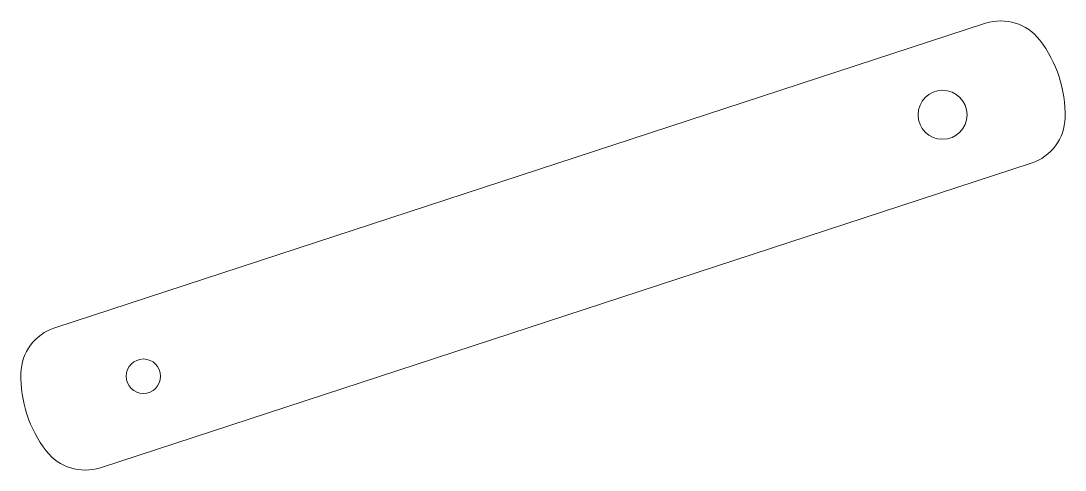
# Model space of a CAD drawing. Header units: millimetres. Extents: x -37.6 to 5, y 16.4 to 34.7.
import ezdxf

# ---------------------------------------------------------------- set-up
doc = ezdxf.new("R2010")
doc.units = ezdxf.units.MM

msp = doc.modelspace()

# ---------------------------------------------------------------- linework, layer by layer
at = {"color": 7, "linetype": 'Continuous', "lineweight": 15}
for p, q in [((-36.233, 22.212), (1.756, 34.63)), ((-34.369, 16.509), (3.621, 28.927))]:
    msp.add_line(p, q, dxfattribs=at)
for centre, radius in [((0, 30.899), 1), ((-32.613, 20.239), 0.702)]:
    msp.add_circle(centre, radius, dxfattribs=at)
for centre, radius, start, end in [((2.378, 32.729), 2, 37.5719, 108.1007), ((0, 30.899), 5, 358.6295, 37.5719), ((2.999, 30.828), 2, 288.1007, 358.6295), ((-35.612, 20.311), 2, 108.1007, 178.6295), ((-32.613, 20.239), 5, 178.6295, 217.5719), ((-34.99, 18.41), 2, 217.5719, 288.1007)]:
    msp.add_arc(centre, radius, start, end, dxfattribs=at)

doc.saveas('drawing.dxf')
